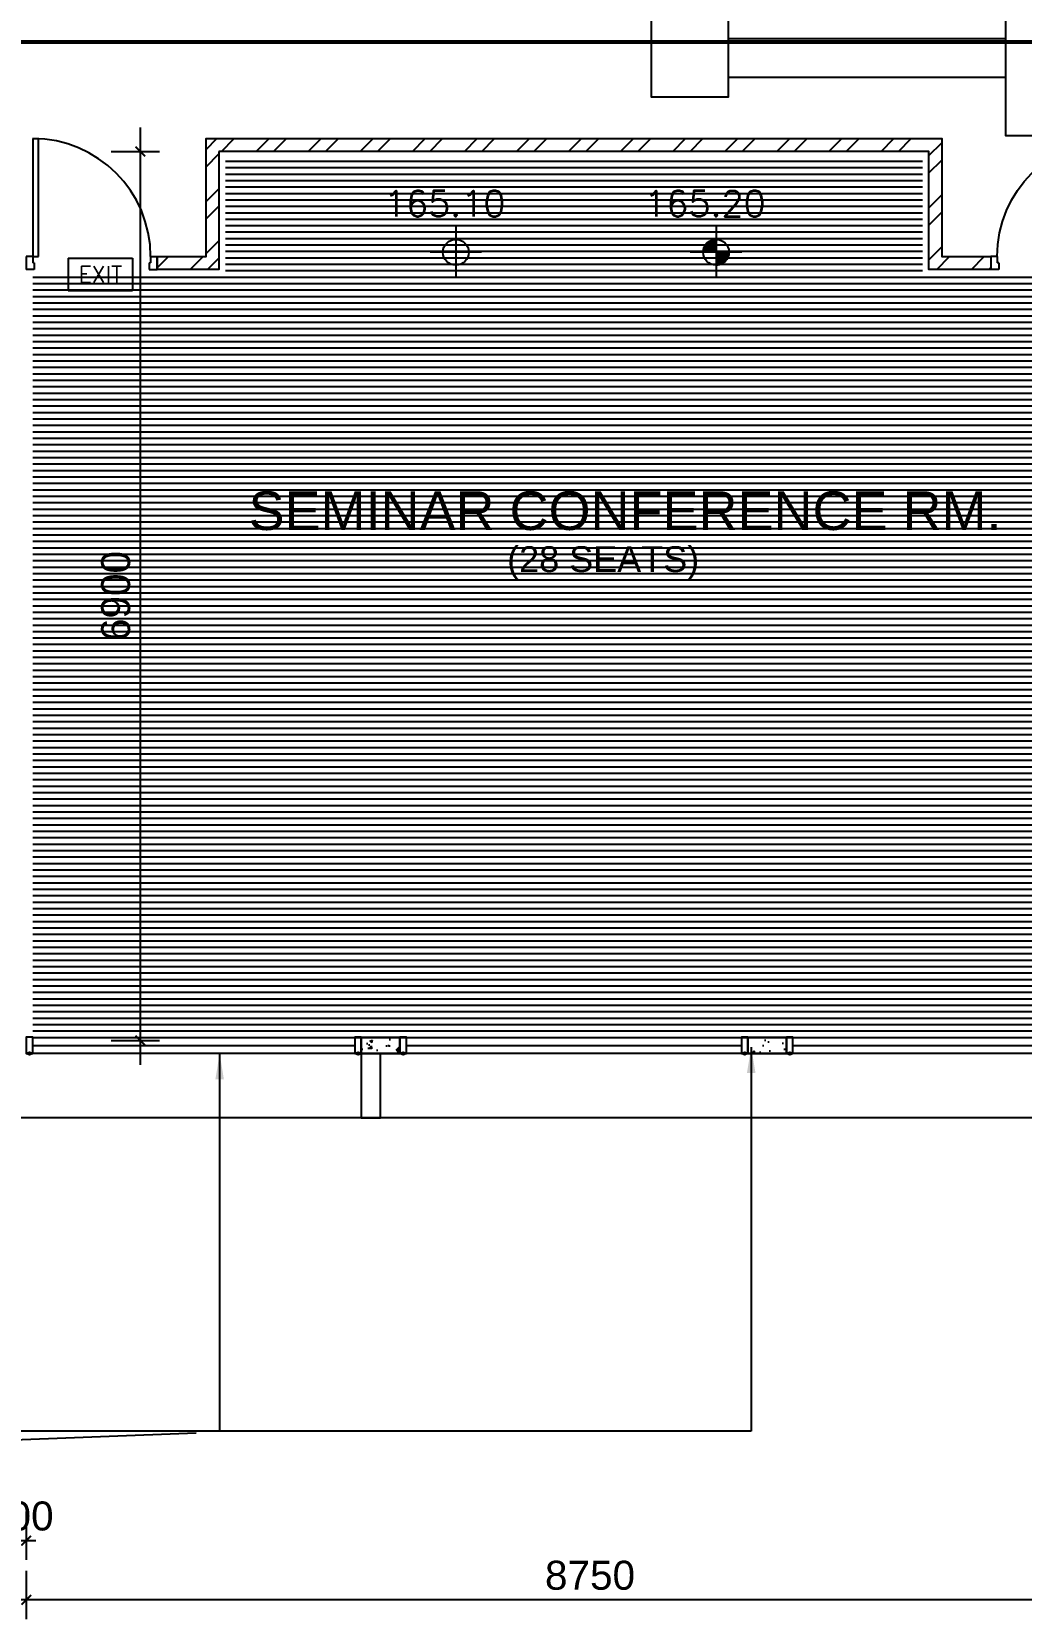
# Model space of a CAD drawing. Header units: millimetres. Extents: x 3291 to 72065, y 14527 to 43324.
# Drawn here: x 37293 to 44971, y 15609 to 27929 of the extents above; entities that cross this region are included whole.
import ezdxf
from ezdxf.enums import TextEntityAlignment as Align

# ---------------------------------------------------------------- set-up
doc = ezdxf.new("R2010")
doc.units = ezdxf.units.MM
doc.header["$MEASUREMENT"] = 0
doc.linetypes.add('HIDDEN', pattern=[9.525, 6.35, -3.175])
doc.layers.get('0').update_dxf_attribs({"color": 8})
doc.layers.get('Defpoints').update_dxf_attribs({"color": 8})
doc.layers.add('00-NONPLOT', color=8, linetype='Continuous', plot=False)
for name, color, linetype in [('ARC 08200_OS', 8, 'Continuous'), ('Architectural Features', 8, 'Continuous'), ('carpet', 8, 'HIDDEN'), ('DLN032__', 8, 'Continuous'), ('Door', 8, 'Continuous'), ('FS', 8, 'Continuous'), ('GBP Dim', 8, 'Continuous'), ('GBP Text 200', 8, 'Continuous'), ('hatch', 8, 'Continuous'), ('LEVEL', 8, 'Continuous'), ('Text GBP 250', 8, 'Continuous'), ('WALL-NEW', 8, 'Continuous'), ('WINDOW', 8, 'Continuous'), ('WINDOW-MULLION', 8, 'Continuous')]:
    doc.layers.add(name, color=color, linetype=linetype)
doc.styles.add('BH', font='arial.ttf')
doc.styles.add('ROMANS', font='ROMANS.shx', dxfattribs={"width": 0.65})
doc.dimstyles.new('1.100', dxfattribs={"dimtxt": 200, "dimasz": 100, "dimexe": 100, "dimexo": 100, "dimgap": 100, "dimtad": 3, "dimdec": 0, "dimrnd": 5, "dimdsep": 46, "dimtxsty": 'ROMANS', "dimblk1": 'OBLIQUE', "dimblk2": 'OBLIQUE', "dimsah": 1, "dimcen": -1, "dimclrd": 1, "dimclre": 1, "dimclrt": 1, "dimadec": 0, "dimazin": 0, "dimtfac": 1, "dimtdec": 0, "dimtix": 1, "dimtmove": 2, "dimatfit": 3, "dimfxl": 50, "dimtolj": 1, "dimarcsym": 0})
doc.dimstyles.new('200 GBP', dxfattribs={"dimscale": 1.5, "dimtxt": 150, "dimasz": 100, "dimexe": 125, "dimexo": 50, "dimgap": 50, "dimtad": 1, "dimdec": 0, "dimzin": 0, "dimdsep": 46, "dimtxsty": 'BH', "dimblk": 'ARCHTICK', "dimcen": 0.09, "dimdle": 125, "dimclrd": 9, "dimclre": 9, "dimclrt": 1, "dimadec": 0, "dimazin": 0, "dimtfac": 1, "dimtdec": 0, "dimtix": 1, "dimtmove": 2, "dimatfit": 3, "dimldrblk": 'ARCHTICK', "dimfxl": 1, "dimtolj": 1, "dimtzin": 0, "dimarcsym": 0})

# ---------------------------------------------------------------- blocks, each defined once
blk = doc.blocks.new('DR1CM')
at = {"layer": 'Door'}
blk.add_arc((0, 0), 1, 0, 90, dxfattribs=at)
blk = doc.blocks.new('DR1CR2')
at = {"layer": 'Door'}
for p, q in [((-50, 0), (-50, -50)), ((-50, 0), (0, 0)), ((0, 0), (0, -75)), ((-62.5, -50), (-50, -50)), ((-62.5, -50), (-62.5, -100)), ((-62.5, -100), (0, -100)), ((0, -75), (0, -100))]:
    blk.add_line(p, q, dxfattribs=at)
blk = doc.blocks.new('DR1CL2')
at = {"layer": 'Door'}
for p, q in [((50, 0), (0, 0)), ((0, 0), (0, -75)), ((50, 0), (50, -50)), ((0, -75), (0, -100)), ((62.5, -100), (0, -100)), ((62.5, -50), (50, -50)), ((62.5, -50), (62.5, -100))]:
    blk.add_line(p, q, dxfattribs=at)
blk = doc.blocks.new('DR1CD')
at = {"layer": 'Door'}
for p, q in [((0, 1), (45, 1)), ((0, 1), (0, 0)), ((45, 0), (45, 1)), ((0, 0), (45, 0))]:
    blk.add_line(p, q, dxfattribs=at)
blk = doc.blocks.new('FSEX-V01')
for p, q in [((0, 300), (0, 0)), ((0, 300), (600, 300)), ((600, 300), (600, 0)), ((0, 0), (600, 0))]:
    blk.add_line(p, q)
at = {"style": 'ROMANS'}
blk.add_text('EXIT', height=150, dxfattribs=at).set_placement((300, 150), align=Align.MIDDLE)
blk = doc.blocks.new('_OBLIQUE')
at = {"color": 0, "linetype": 'ByBlock'}
blk.add_line((-0.5, -0.5), (0.5, 0.5), dxfattribs=at)
blk = doc.blocks.new('_ArchTick')
at = {"color": 0, "const_width": 0.2}
blk.add_lwpolyline([(0.5, 0.5), (-0.5, -0.5)], dxfattribs=at)
blk = doc.blocks.new('*D55')
at = {"layer": 'Defpoints', "color": 0, "transparency": 16777216}
for p in [(37752, 27000), (37752, 20100), (38135, 20100)]:
    blk.add_point(p, dxfattribs=at)
at = {"layer": 'GBP Dim', "color": 9, "lineweight": -2, "transparency": 16777216}
for p, q in [((38135, 27187), (38135, 19912)), ((37910, 27000), (38285, 27000)), ((37910, 20100), (38285, 20100))]:
    blk.add_line(p, q, dxfattribs=at)
at = {"layer": 'GBP Dim', "color": 9, "lineweight": -2, "transparency": 16777216, "xscale": 75, "yscale": 75, "zscale": 75}
for p, rotation in [((38135, 27000), 90), ((38135, 20100), 270)]:
    blk.add_blockref('_ArchTick', p, dxfattribs=dict(at, rotation=rotation))
at = {"layer": 'GBP Dim', "transparency": 16777216, "insert": (37945, 23550), "char_height": 225, "attachment_point": 5, "rotation": 90, "style": 'BH'}
blk.add_mtext('\\A1;6900', dxfattribs=at)
blk = doc.blocks.new('*D68')
at = {"layer": 'Defpoints', "color": 0, "transparency": 16777216}
for p in [(37250, 20125), (46000, 20000), (37250, 15759)]:
    blk.add_point(p, dxfattribs=at)
at = {"layer": 'GBP Dim', "color": 9, "lineweight": -2, "transparency": 16777216}
for p, q in [((37250, 15984), (37250, 15609)), ((46000, 15984), (46000, 15609)), ((46187, 15759), (37062, 15759))]:
    blk.add_line(p, q, dxfattribs=at)
at = {"layer": 'GBP Dim', "color": 9, "lineweight": -2, "transparency": 16777216, "xscale": 75, "yscale": 75, "zscale": 75, "rotation": 180}
blk.add_blockref('_ArchTick', (37250, 15759), dxfattribs=at)
at = {"layer": 'GBP Dim', "color": 9, "lineweight": -2, "transparency": 16777216, "xscale": 75, "yscale": 75, "zscale": 75}
blk.add_blockref('_ArchTick', (46000, 15759), dxfattribs=at)
at = {"layer": 'GBP Dim', "transparency": 16777216, "insert": (41625, 15949), "char_height": 225, "attachment_point": 5, "style": 'BH'}
blk.add_mtext('\\A1;8750', dxfattribs=at)
blk = doc.blocks.new('ELEX')
at = {"layer": 'DLN032__'}
for p, q in [((0, 0.5), (0, -0.5)), ((0.5, 0), (-0.5, 0))]:
    blk.add_line(p, q, dxfattribs=at)
blk.add_circle((0, 0), 0.25, dxfattribs=at)
at = {"layer": 'DLN032__', "style": 'ROMANS'}
blk.add_attdef('ELEX', (0.257, 0.354), '', height=0.5, dxfattribs=at)
blk = doc.blocks.new('*D153')
at = {"layer": 'Defpoints', "color": 0, "transparency": 16777216}
for p in [(37150, 16998), (37250, 16998), (37250, 16219)]:
    blk.add_point(p, dxfattribs=at)
at = {"layer": 'GBP Dim', "color": 9, "lineweight": -2, "transparency": 16777216}
for p, q in [((37150, 16444), (37150, 16069)), ((37250, 16444), (37250, 16069)), ((37150, 16219), (37075, 16219)), ((37150, 16219), (37250, 16219)), ((37250, 16219), (37325, 16219))]:
    blk.add_line(p, q, dxfattribs=at)
at = {"layer": 'GBP Dim', "color": 9, "lineweight": -2, "transparency": 16777216, "xscale": 75, "yscale": 75, "zscale": 75}
blk.add_blockref('_ArchTick', (37150, 16219), dxfattribs=at)
at = {"layer": 'GBP Dim', "color": 9, "lineweight": -2, "transparency": 16777216, "xscale": 75, "yscale": 75, "zscale": 75, "rotation": 180}
blk.add_blockref('_ArchTick', (37250, 16219), dxfattribs=at)
at = {"layer": 'GBP Dim', "transparency": 16777216, "insert": (37200, 16409), "char_height": 225, "attachment_point": 5, "style": 'BH'}
blk.add_mtext('\\A1;100', dxfattribs=at)
blk = doc.blocks.new('WINDOW MULLION2')
at = {"layer": '00-NONPLOT'}
blk.add_circle((25201, 20000), 10, dxfattribs=at)
at = {"layer": 'WINDOW-MULLION', "ltscale": 100}
blk.add_lwpolyline([(25226, 20000), (25226, 20125), (25176, 20125), (25176, 20000)], close=True, dxfattribs=at)

msp = doc.modelspace()

# ---------------------------------------------------------------- hatches: boundary and pattern name
at = {"layer": 'carpet'}
h = msp.add_hatch(dxfattribs=at)
h.set_pattern_fill('ANSI31', color=256, scale=400, angle=135, style=0)
h.set_pattern_definition([(180, (33440.48, 20175), (-1e-14, -50), [])])
h.paths.add_polyline_path([(38795.00048, 26949.99993), (38795.00001, 26034.99819), (37300.00011, 26034.9971), (37300.00313, 20174.99999), (45699.99998, 20174.99959), (45700.00424, 26034.99852), (44204.9993, 26034.99776), (44204.9993, 26950)])
h.paths.add_polyline_path([(37100.00003, 22150), (37100.00003, 26949.99088), (33440.48144, 26949.99088), (33440.48144, 20175), (37100.00003, 20175), (37100.00003, 20850), (36700.00006, 20850), (36700.00006, 22150)])
at = {"layer": 'DLN032__'}
h = msp.add_hatch(dxfattribs=at)
h.set_pattern_fill('ANSI31,_O', color=256)
h.set_pattern_definition([(45, (-316.95354, -27.80352), (-0.08838834765, 0.08838834765), [])])
h.paths.add_polyline_path([(42602.96822, 26317.82461, 0.4142135624), (42502.96822, 26217.82461), (42602.96822, 26217.82461)])
h.paths.add_polyline_path([(42702.96822, 26217.82461), (42602.96822, 26217.82461), (42602.96822, 26117.82461, 0.4142135624)])
at = {"layer": 'hatch'}
h = msp.add_hatch(dxfattribs=at)
h.set_pattern_fill('ANSI32', color=256, scale=30, style=0)
h.set_pattern_definition([(45, (2890.7, 16720.07), (-202.0558, 202.0558), []), (45, (3025.4, 16720.07), (-202.0558, 202.0558), [])])
h.paths.add_polyline_path([(44354.99878, 27099.99998), (38645.00055, 27099.99999), (38645.0005, 27000), (38745.0005, 27000), (38745.0005, 27000), (44254.99883, 27000), (44354.99883, 27000)])
h.paths.add_polyline_path([(44354.99883, 27000), (44254.99883, 27000), (44254.9993, 26084.99815), (44734.99924, 26084.99929), (44734.99924, 26184.99929), (44354.9992, 26184.99847)])
h.paths.add_polyline_path([(38745.0005, 27000), (38645.0005, 27000), (38645.00013, 26185.00206), (38265.00001, 26185.00124), (38265.00007, 26109.99929), (38265.00009, 26085.00124), (38745.00003, 26084.99815)])
h = msp.add_hatch(dxfattribs=at)
h.set_pattern_fill('AR-CONC', color=256, scale=30, style=0)
h.set_pattern_definition([(50, (0, -4e-07), (215.17805, -18.82564), [22.5, -247.5]), (355, (0, -4e-07), (-41.6254, 225.6576), [18, -198]), (100.4514, (17.93, -1.57), (173.5528, 206.8319), [19.1221, -210.3426]), (46.1842, (0, 60), (320.1723, -49.6557), [33.75, -371.25]), (96.6356, (26.68, 55.86), (280.3988, 292.2354), [28.683, -315.514]), (351.1842, (0, 60), (280.3986, 292.2356), [27, -297]), (21, (30, 45), (179.0721, -120.7857), [22.5, -247.5]), (326, (30, 45), (72.9946, 217.545), [18, -198]), (71.4514, (44.92, 34.93), (252.0668, 96.75915), [19.1221, -210.3426]), (37.5, (0, -4e-07), (3.64796, 99.86816), [0, -195.6, 0, -201, 0, -198.75]), (7.5, (0, -4e-07), (78.92086, 118.32351), [0, -114.6, 0, -191.1, 0, -75.75]), (327.5, (-66.9, -4e-07), (160.14673, -6.76646), [0, -75, 0, -234, 0, -310.5]), (317.5, (-96.9, -4e-07), (174.95585, 30.0315), [0, -97.5, 0, -155.4, 0, -220.5])])
h.paths.add_polyline_path([(43149.99934, 20125), (42849.99979, 20125), (42849.99979, 20000), (43149.99934, 20000)])
h.paths.add_polyline_path([(40149.99984, 20125), (39850.0031, 20125), (39850.0031, 19999.99999), (40149.99984, 19999.99999)])

# ---------------------------------------------------------------- linework, layer by layer
at = {"ltscale": 1000}
for p, q in [((44850.0348, 27874.99468), (42699.9574, 27874.99468)), ((44850.0348, 27574.99468), (42699.9574, 27574.99468))]:
    msp.add_line(p, q, dxfattribs=at)
msp.add_lwpolyline([(45449.99832, 28624.99468), (44850.0348, 28624.99468), (44850.0348, 27124.99468), (45449.99832, 27124.99468)], close=True)
msp.add_lwpolyline([(42099.9574, 28024.99468), (42099.9574, 27424.99468), (42699.9574, 27424.99468), (42699.9574, 28024.99468), (42099.9574, 28024.99468)])
at = {"layer": '00-NONPLOT'}
msp.add_line((30682.44588, 16749.95715), (38567.6234, 17055.43995), dxfattribs=at)
at = {"layer": 'ARC 08200_OS', "ltscale": 25, "const_width": 30}
msp.add_lwpolyline([(31024.99973, 20125.01705), (32977.45602, 27849.99996), (51575, 27849.99997), (51575, 25824.99993)], dxfattribs=at)
at = {"layer": 'Architectural Features', "ltscale": 50, "elevation": 0.00646}
msp.add_lwpolyline([(45700.86152, 20000), (45700.86152, 19500), (37100.00315, 19500), (37100.00315, 19999.99999)], dxfattribs=at)
at = {"layer": 'Architectural Features', "elevation": 0.0049}
msp.add_lwpolyline([(39850.0031, 19999.99999), (39850.0031, 19500), (40000.00311, 19500), (40000.0031, 20000)], dxfattribs=at)
at = {"layer": 'WALL-NEW'}
msp.add_lwpolyline([(38745.0005, 26999.99993), (38745.00003, 26084.99815), (38265.00013, 26085.00124), (38265.00013, 26185.00124), (38645.00013, 26185.00206), (38645.00055, 27099.99999), (44354.99878, 27099.99998), (44354.9992, 26184.99847), (44734.99924, 26184.99929), (44734.99924, 26084.99929), (44254.9993, 26084.99815), (44254.99883, 27000), (38745.0005, 27000)], dxfattribs=at)
for points, elevation in [([(40149.99984, 20125), (39850.0031, 20125), (39850.0031, 19999.99999), (40149.99984, 19999.99999)], 0.00491), ([(43149.99934, 20125), (42849.99979, 20125), (42849.99979, 20000), (43149.99934, 20000)], 0.0049)]:
    msp.add_lwpolyline(points, close=True, dxfattribs=dict(at, elevation=elevation))
at = {"layer": 'WINDOW'}
msp.add_lwpolyline([(45699.99929, 19999.99999), (37300.00315, 19999.99999), (37300.00315, 20125), (45699.99929, 20125)], close=True, dxfattribs=at)
for points in [[(37300.00315, 20062.45307), (39800.0031, 20062.45308)], [(40199.99984, 20062.5), (42799.99979, 20062.47719)], [(43199.99934, 20062.5), (45699.99929, 20062.45307)]]:
    msp.add_lwpolyline(points, dxfattribs=at)

# ---------------------------------------------------------------- block references
at = {"layer": 'DLN032__'}
ref = msp.add_blockref('ELEX', (40583.50163, 26217.82461), dxfattribs=dict(at, xscale=400, yscale=400, zscale=400))
ref.add_attrib('ELEX', '165.10', (40025.68249, 26495.33692), dxfattribs={"layer": 'LEVEL', "height": 200, "style": 'ROMANS'})
ref = msp.add_blockref('ELEX', (42602.96822, 26217.82461), dxfattribs=dict(at, xscale=400, yscale=400, zscale=400))
ref.add_attrib('ELEX', '165.20', (42045.14908, 26495.33692), dxfattribs={"layer": 'LEVEL', "height": 200, "style": 'ROMANS'})
at = {"layer": 'Door'}
for p, xscale, yscale, zscale, rotation in [((37300.00001, 26184.99858), 915.0000000000086, 915.0000000000086, 915.0000000000086, 4.16445299731491e-05), ((45699.99932, 26184.99858), -915.0000000000089, 915, 914.9999999999998, 359.99995835547)]:
    msp.add_blockref('DR1CM', p, dxfattribs=dict(at, xscale=xscale, yscale=yscale, zscale=zscale, rotation=rotation))
at = {"layer": 'Door', "yscale": 915, "rotation": 4.164814568121423e-05}
msp.add_blockref('DR1CD', (37300.00001, 26184.99858), dxfattribs=at)
at = {"layer": 'Door', "rotation": 4.164814568121423e-05}
for name, p in [('DR1CL2', (37250.00001, 26184.99855)), ('DR1CR2', (38265.00001, 26184.99929))]:
    msp.add_blockref(name, p, dxfattribs=at)
at = {"layer": 'Door', "xscale": -1, "rotation": 359.9999583518543}
msp.add_blockref('DR1CR2', (44734.99932, 26184.99929), dxfattribs=at)
at = {"layer": 'FS', "xscale": 0.8333333334885538, "yscale": 0.8333333334885538, "zscale": 0.8333333334885538}
msp.add_blockref('FSEX-V01', (37575.61389, 25921.23578), dxfattribs=at)
at = {"layer": 'WINDOW-MULLION'}
for p in [(12074.13923, 0.09384, 0.00491), (14624.13919, 0.09384, 0.0049), (14974.13592, 0.09384, 0.00491), (17624.13587, 0.09384, 0.00492), (17974.13542, 0.09384, 0.0049)]:
    msp.add_blockref('WINDOW MULLION2', p, dxfattribs=at)

# ---------------------------------------------------------------- texts
at = {"layer": 'GBP Text 200', "style": 'BH'}
msp.add_text('(28 SEATS)', height=200, dxfattribs=at).set_placement((40981.83179, 23736.41675))
at = {"layer": 'Text GBP 250', "style": 'BH'}
msp.add_text('SEMINAR CONFERENCE RM.', height=300, dxfattribs=at).set_placement((38974.7712, 24062.41435))

# ---------------------------------------------------------------- dimensions: what is measured, and where the dimension line sits
at = {"layer": 'GBP Dim'}
dim = msp.add_linear_dim(base=(38134.88423, 20100), p1=(37751.70374, 26999.99993), p2=(37751.70368, 20100), angle=90, dimstyle='200 GBP', override={"dimasz": 50, "dimexe": 100, "dimclrt": 256, "dimfxl": 150, "dimfxlon": 1}, dxfattribs=at)
dim.commit()
dim.dimension.update_dxf_attribs({"geometry": '*D55', "text_midpoint": (37945.00531, 23549.99996)})
for base, p1, p2, picture, middle in [((37249.99997, 15758.94555), (45999.99997, 20000), (37249.99997, 20125), '*D68', (41624.99997, 15948.82447)), ((37249.99997, 16219.06889), (37150.00003, 16997.96353), (37249.99997, 16997.96353), '*D153', (37200, 16408.94781))]:
    dim = msp.add_linear_dim(base=base, p1=p1, p2=p2, dimstyle='200 GBP', override={"dimasz": 50, "dimexe": 100, "dimclrt": 256, "dimfxl": 150, "dimfxlon": 1}, dxfattribs=at)
    dim.commit()
    dim.dimension.update_dxf_attribs({"geometry": picture, "text_midpoint": middle})

# ---------------------------------------------------------------- leaders
at = {"layer": '00-NONPLOT'}
for points in [[(42875.86123, 20049.44621), (42875.86123, 17067.80188), (24275.86272, 17067.80188)], [(38750.67567, 20000), (38750.67567, 17067.80188), (31425.98189, 17067.80188)]]:
    msp.add_leader(points, dimstyle='1.100', override={"dimasz": 200, "dimtad": 0, "dimclrd": 11}, dxfattribs=at)

doc.saveas('drawing.dxf')
